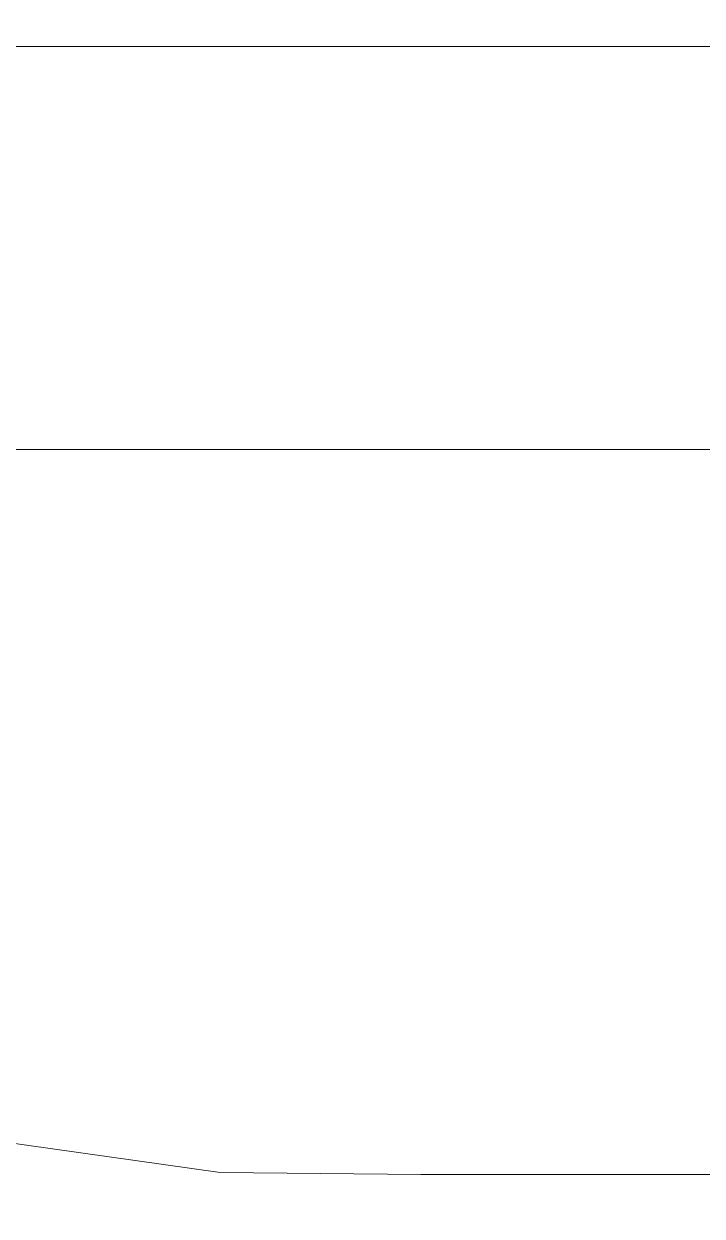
# Model space of a CAD drawing. Header units: millimetres. Extents: x 14397 to 67587, y -11631 to -8348.
# Drawn here: x 23156.2 to 23240.3, y -10592.6 to -10444.7 of the extents above; entities that cross this region are included whole.
import ezdxf

# ---------------------------------------------------------------- set-up
doc = ezdxf.new("R2010")
doc.units = ezdxf.units.MM
doc.header["$MEASUREMENT"] = 0
doc.linetypes.add('Wipeout_Contour', pattern=[1000, 0, -1000])
doc.layers.add('NewA-Ee_25_10-M_WallsInternal', color=7, linetype='Continuous')
doc.layers.add('NewA-Ee_40_20-M_GeneralFFAndEInternalSanitary', color=7, linetype='Continuous')

# ---------------------------------------------------------------- blocks, each defined once
blk = doc.blocks.new('Section Elem_19_3', base_point=(31956.61, -111297.47))
at = {"color": 254, "linetype": 'Wipeout_Contour', "lineweight": 0, "ltscale": 1569402.975841699}
blk.add_wipeout([(21364.06, -11297.47), (21434.86, -11297.47), (21434.86, -9112.47), (22444.86, -9112.47), (22444.86, -11297.47), (23464.74, -11297.47), (23464.74, -10587.47), (23205.43, -10587.47), (23180.54, -10587.22), (23138.57, -10581.31), (23098.62, -10570.11), (23080.27, -10562.04), (23073.81, -10559.3), (23060.14, -10550.84), (23048.66, -10540.76), (23039.73, -10529.37), (23033.63, -10517), (23030.53, -10504.05), (23030.53, -10497.47), (23016.99, -10497.47), (23016.99, -10497.37), (23016.96, -10494.5), (23018.41, -10488.26), (23021.31, -10482.29), (23025.56, -10476.79), (23031.05, -10471.92), (23037.6, -10467.82), (23041.31, -10466.22), (23043.3, -10465.37), (23046.81, -10463.17), (23049.75, -10460.56), (23051.66, -10458.02), (23056.91, -10450.13), (23057.53, -10447.57), (23057.66, -10447.47), (23382.42, -10447.47), (23384.67, -10402.47), (23313.42, -10402.47), (23313.42, -10412.47), (23295.42, -10412.47), (23295.42, -10402.47), (23293.42, -10402.47), (23293.42, -10387.47), (23385.42, -10387.47), (23386.62, -10363.51), (23346.43, -10355.85), (23347.18, -10351.92), (23431.7, -10368.02), (23430.95, -10371.95), (23428.62, -10371.51), (23429.42, -10387.47), (23431.42, -10387.47), (23431.42, -10402.47), (23430.17, -10402.47), (23432.42, -10447.47), (23464.74, -10447.47), (23464.74, -10282.47), (23424.74, -10282.47), (23424.74, -9282.47), (23464.74, -9282.47), (23464.74, -8857.47), (21364.06, -8857.47)], dxfattribs=at).dxf.layer = 'NewA-Ee_25_10-M_WallsInternal'
blk = doc.blocks.new('Section Elem_25_3', base_point=(31956.61, -111297.47))
at = {"color": 254, "linetype": 'Wipeout_Contour', "lineweight": 0, "ltscale": 101847.77384}
blk.add_wipeout([(23204, -10447.47), (23203.97, -10447.57), (23235.65, -10447.57), (23235.65, -10447.47)], dxfattribs=at).dxf.layer = 'NewA-Ee_40_20-M_GeneralFFAndEInternalSanitary'
at = {"color": 254, "linetype": 'Wipeout_Contour', "lineweight": 0, "ltscale": 101734.963152}
blk.add_wipeout([(23173.81, -10447.47), (23173.76, -10447.57), (23203.97, -10447.57), (23204, -10447.47)], dxfattribs=at).dxf.layer = 'NewA-Ee_40_20-M_GeneralFFAndEInternalSanitary'
at = {"color": 254, "linetype": 'Wipeout_Contour', "lineweight": 0, "ltscale": 101630.010795}
blk.add_wipeout([(23146.39, -10447.57), (23173.76, -10447.57), (23173.81, -10447.47), (23146.47, -10447.47)], dxfattribs=at).dxf.layer = 'NewA-Ee_40_20-M_GeneralFFAndEInternalSanitary'
at = {"color": 254, "linetype": 'Wipeout_Contour', "lineweight": 0, "ltscale": 101849.80206}
blk.add_wipeout([(23203.97, -10447.57), (23203.83, -10450.13), (23235.65, -10450.13), (23235.65, -10447.57)], dxfattribs=at).dxf.layer = 'NewA-Ee_40_20-M_GeneralFFAndEInternalSanitary'
at = {"color": 254, "linetype": 'Wipeout_Contour', "lineweight": 0, "ltscale": 101736.694072}
blk.add_wipeout([(23173.76, -10447.57), (23173.49, -10450.13), (23203.83, -10450.13), (23203.97, -10447.57)], dxfattribs=at).dxf.layer = 'NewA-Ee_40_20-M_GeneralFFAndEInternalSanitary'
at = {"color": 254, "linetype": 'Wipeout_Contour', "lineweight": 0, "ltscale": 101631.465198}
blk.add_wipeout([(23146.39, -10447.57), (23145.99, -10450.13), (23173.49, -10450.13), (23173.76, -10447.57)], dxfattribs=at).dxf.layer = 'NewA-Ee_40_20-M_GeneralFFAndEInternalSanitary'
at = {"color": 254, "linetype": 'Wipeout_Contour', "lineweight": 0, "ltscale": 101857.202014}
blk.add_wipeout([(23203.83, -10450.13), (23202.71, -10458.02), (23235.65, -10458.02), (23235.65, -10450.13)], dxfattribs=at).dxf.layer = 'NewA-Ee_40_20-M_GeneralFFAndEInternalSanitary'
at = {"layer": 'NewA-Ee_40_20-M_GeneralFFAndEInternalSanitary', "color": 1, "linetype": 'Continuous', "lineweight": 18}
for p, q in [((23173.81, -10447.47), (23146.47, -10447.47)), ((23204, -10447.47), (23173.81, -10447.47))]:
    blk.add_line(p, q, dxfattribs=at)
at = {"color": 254, "linetype": 'Wipeout_Contour', "lineweight": 0, "ltscale": 101741.855079}
blk.add_wipeout([(23173.49, -10450.13), (23171.29, -10458.02), (23202.71, -10458.02), (23203.83, -10450.13)], dxfattribs=at).dxf.layer = 'NewA-Ee_40_20-M_GeneralFFAndEInternalSanitary'
at = {"color": 254, "linetype": 'Wipeout_Contour', "lineweight": 0, "ltscale": 101634.543898}
blk.add_wipeout([(23142.83, -10458.02), (23171.29, -10458.02), (23173.49, -10450.13), (23145.99, -10450.13)], dxfattribs=at).dxf.layer = 'NewA-Ee_40_20-M_GeneralFFAndEInternalSanitary'
at = {"color": 254, "linetype": 'Wipeout_Contour', "lineweight": 0, "ltscale": 101864.388127}
blk.add_wipeout([(23202.71, -10458.02), (23202.3, -10460.56), (23235.65, -10460.56), (23235.65, -10458.02)], dxfattribs=at).dxf.layer = 'NewA-Ee_40_20-M_GeneralFFAndEInternalSanitary'
at = {"color": 254, "linetype": 'Wipeout_Contour', "lineweight": 0, "ltscale": 101746.321133}
blk.add_wipeout([(23171.29, -10458.02), (23170.49, -10460.56), (23202.3, -10460.56), (23202.71, -10458.02)], dxfattribs=at).dxf.layer = 'NewA-Ee_40_20-M_GeneralFFAndEInternalSanitary'
at = {"color": 254, "linetype": 'Wipeout_Contour', "lineweight": 0, "ltscale": 101636.479828}
blk.add_wipeout([(23142.83, -10458.02), (23141.68, -10460.56), (23170.49, -10460.56), (23171.29, -10458.02)], dxfattribs=at).dxf.layer = 'NewA-Ee_40_20-M_GeneralFFAndEInternalSanitary'
at = {"color": 254, "linetype": 'Wipeout_Contour', "lineweight": 0, "ltscale": 101867.669343}
blk.add_wipeout([(23202.3, -10460.56), (23201.67, -10463.17), (23235.65, -10463.17), (23235.65, -10460.56)], dxfattribs=at).dxf.layer = 'NewA-Ee_40_20-M_GeneralFFAndEInternalSanitary'
at = {"color": 254, "linetype": 'Wipeout_Contour', "lineweight": 0, "ltscale": 101747.758703}
blk.add_wipeout([(23170.49, -10460.56), (23169.26, -10463.17), (23201.67, -10463.17), (23202.3, -10460.56)], dxfattribs=at).dxf.layer = 'NewA-Ee_40_20-M_GeneralFFAndEInternalSanitary'
at = {"color": 254, "linetype": 'Wipeout_Contour', "lineweight": 0, "ltscale": 101636.202649}
blk.add_wipeout([(23141.68, -10460.56), (23139.9, -10463.17), (23169.26, -10463.17), (23170.49, -10460.56)], dxfattribs=at).dxf.layer = 'NewA-Ee_40_20-M_GeneralFFAndEInternalSanitary'
at = {"color": 254, "linetype": 'Wipeout_Contour', "lineweight": 0, "ltscale": 101870.35662}
blk.add_wipeout([(23201.67, -10463.17), (23200.92, -10465.37), (23235.65, -10465.37), (23235.65, -10463.17)], dxfattribs=at).dxf.layer = 'NewA-Ee_40_20-M_GeneralFFAndEInternalSanitary'
at = {"color": 254, "linetype": 'Wipeout_Contour', "lineweight": 0, "ltscale": 101747.989857}
blk.add_wipeout([(23169.26, -10463.17), (23167.79, -10465.37), (23200.92, -10465.37), (23201.67, -10463.17)], dxfattribs=at).dxf.layer = 'NewA-Ee_40_20-M_GeneralFFAndEInternalSanitary'
at = {"color": 254, "linetype": 'Wipeout_Contour', "lineweight": 0, "ltscale": 101634.149373}
blk.add_wipeout([(23139.9, -10463.17), (23137.78, -10465.37), (23167.79, -10465.37), (23169.26, -10463.17)], dxfattribs=at).dxf.layer = 'NewA-Ee_40_20-M_GeneralFFAndEInternalSanitary'
at = {"color": 254, "linetype": 'Wipeout_Contour', "lineweight": 0, "ltscale": 101871.79974}
blk.add_wipeout([(23200.92, -10465.37), (23200.5, -10466.22), (23235.65, -10466.22), (23235.65, -10465.37)], dxfattribs=at).dxf.layer = 'NewA-Ee_40_20-M_GeneralFFAndEInternalSanitary'
at = {"color": 254, "linetype": 'Wipeout_Contour', "lineweight": 0, "ltscale": 101747.338179}
blk.add_wipeout([(23167.79, -10465.37), (23166.96, -10466.22), (23200.5, -10466.22), (23200.92, -10465.37)], dxfattribs=at).dxf.layer = 'NewA-Ee_40_20-M_GeneralFFAndEInternalSanitary'
at = {"color": 254, "linetype": 'Wipeout_Contour', "lineweight": 0, "ltscale": 101631.549252}
blk.add_wipeout([(23137.78, -10465.37), (23136.58, -10466.22), (23166.96, -10466.22), (23167.79, -10465.37)], dxfattribs=at).dxf.layer = 'NewA-Ee_40_20-M_GeneralFFAndEInternalSanitary'
at = {"color": 254, "linetype": 'Wipeout_Contour', "lineweight": 0, "ltscale": 101872.696252}
blk.add_wipeout([(23199.7, -10467.82), (23235.65, -10467.82), (23235.65, -10466.22), (23200.5, -10466.22)], dxfattribs=at).dxf.layer = 'NewA-Ee_40_20-M_GeneralFFAndEInternalSanitary'
at = {"color": 254, "linetype": 'Wipeout_Contour', "lineweight": 0, "ltscale": 101746.064408}
blk.add_wipeout([(23165.41, -10467.82), (23199.7, -10467.82), (23200.5, -10466.22), (23166.96, -10466.22)], dxfattribs=at).dxf.layer = 'NewA-Ee_40_20-M_GeneralFFAndEInternalSanitary'
at = {"color": 254, "linetype": 'Wipeout_Contour', "lineweight": 0, "ltscale": 101628.257014}
blk.add_wipeout([(23136.58, -10466.22), (23134.34, -10467.82), (23165.41, -10467.82), (23166.96, -10466.22)], dxfattribs=at).dxf.layer = 'NewA-Ee_40_20-M_GeneralFFAndEInternalSanitary'
at = {"color": 254, "linetype": 'Wipeout_Contour', "lineweight": 0, "ltscale": 101875.360694}
blk.add_wipeout([(23198.3, -10471.92), (23235.65, -10471.92), (23235.65, -10467.82), (23199.7, -10467.82)], dxfattribs=at).dxf.layer = 'NewA-Ee_40_20-M_GeneralFFAndEInternalSanitary'
at = {"color": 254, "linetype": 'Wipeout_Contour', "lineweight": 0, "ltscale": 101744.821985}
blk.add_wipeout([(23162.67, -10471.92), (23198.3, -10471.92), (23199.7, -10467.82), (23165.41, -10467.82)], dxfattribs=at).dxf.layer = 'NewA-Ee_40_20-M_GeneralFFAndEInternalSanitary'
at = {"color": 254, "linetype": 'Wipeout_Contour', "lineweight": 0, "ltscale": 101623.380984}
blk.add_wipeout([(23134.34, -10467.82), (23130.39, -10471.92), (23162.67, -10471.92), (23165.41, -10467.82)], dxfattribs=at).dxf.layer = 'NewA-Ee_40_20-M_GeneralFFAndEInternalSanitary'
at = {"color": 254, "linetype": 'Wipeout_Contour', "lineweight": 0, "ltscale": 101880.393889}
blk.add_wipeout([(23197.12, -10476.79), (23235.65, -10476.79), (23235.65, -10471.92), (23198.3, -10471.92)], dxfattribs=at).dxf.layer = 'NewA-Ee_40_20-M_GeneralFFAndEInternalSanitary'
at = {"color": 254, "linetype": 'Wipeout_Contour', "lineweight": 0, "ltscale": 101745.272494}
blk.add_wipeout([(23160.37, -10476.79), (23197.12, -10476.79), (23198.3, -10471.92), (23162.67, -10471.92)], dxfattribs=at).dxf.layer = 'NewA-Ee_40_20-M_GeneralFFAndEInternalSanitary'
at = {"color": 254, "linetype": 'Wipeout_Contour', "lineweight": 0, "ltscale": 101619.569295}
blk.add_wipeout([(23130.39, -10471.92), (23127.07, -10476.79), (23160.37, -10476.79), (23162.67, -10471.92)], dxfattribs=at).dxf.layer = 'NewA-Ee_40_20-M_GeneralFFAndEInternalSanitary'
at = {"color": 254, "linetype": 'Wipeout_Contour', "lineweight": 0, "ltscale": 101887.034728}
blk.add_wipeout([(23197.12, -10476.79), (23196.21, -10482.29), (23235.65, -10482.29), (23235.65, -10476.79)], dxfattribs=at).dxf.layer = 'NewA-Ee_40_20-M_GeneralFFAndEInternalSanitary'
at = {"color": 254, "linetype": 'Wipeout_Contour', "lineweight": 0, "ltscale": 101748.209047}
blk.add_wipeout([(23160.37, -10476.79), (23158.59, -10482.29), (23196.21, -10482.29), (23197.12, -10476.79)], dxfattribs=at).dxf.layer = 'NewA-Ee_40_20-M_GeneralFFAndEInternalSanitary'
at = {"color": 254, "linetype": 'Wipeout_Contour', "lineweight": 0, "ltscale": 101619.060608}
blk.add_wipeout([(23124.5, -10482.29), (23158.59, -10482.29), (23160.37, -10476.79), (23127.07, -10476.79)], dxfattribs=at).dxf.layer = 'NewA-Ee_40_20-M_GeneralFFAndEInternalSanitary'
at = {"color": 254, "linetype": 'Wipeout_Contour', "lineweight": 0, "ltscale": 101895.082113}
blk.add_wipeout([(23196.21, -10482.29), (23195.59, -10488.26), (23235.65, -10488.26), (23235.65, -10482.29)], dxfattribs=at).dxf.layer = 'NewA-Ee_40_20-M_GeneralFFAndEInternalSanitary'
at = {"color": 254, "linetype": 'Wipeout_Contour', "lineweight": 0, "ltscale": 101753.542759}
blk.add_wipeout([(23158.59, -10482.29), (23157.38, -10488.26), (23195.59, -10488.26), (23196.21, -10482.29)], dxfattribs=at).dxf.layer = 'NewA-Ee_40_20-M_GeneralFFAndEInternalSanitary'
at = {"color": 254, "linetype": 'Wipeout_Contour', "lineweight": 0, "ltscale": 101621.870454}
blk.add_wipeout([(23124.5, -10482.29), (23122.76, -10488.26), (23157.38, -10488.26), (23158.59, -10482.29)], dxfattribs=at).dxf.layer = 'NewA-Ee_40_20-M_GeneralFFAndEInternalSanitary'
at = {"color": 254, "linetype": 'Wipeout_Contour', "lineweight": 0, "ltscale": 101904.292722}
blk.add_wipeout([(23195.28, -10494.5), (23235.65, -10494.5), (23235.65, -10488.26), (23195.59, -10488.26)], dxfattribs=at).dxf.layer = 'NewA-Ee_40_20-M_GeneralFFAndEInternalSanitary'
at = {"color": 254, "linetype": 'Wipeout_Contour', "lineweight": 0, "ltscale": 101761.111795}
blk.add_wipeout([(23157.38, -10488.26), (23156.77, -10494.5), (23195.28, -10494.5), (23195.59, -10488.26)], dxfattribs=at).dxf.layer = 'NewA-Ee_40_20-M_GeneralFFAndEInternalSanitary'
at = {"color": 254, "linetype": 'Wipeout_Contour', "lineweight": 0, "ltscale": 101627.912883}
blk.add_wipeout([(23122.76, -10488.26), (23121.88, -10494.5), (23156.77, -10494.5), (23157.38, -10488.26)], dxfattribs=at).dxf.layer = 'NewA-Ee_40_20-M_GeneralFFAndEInternalSanitary'
at = {"color": 254, "linetype": 'Wipeout_Contour', "lineweight": 0, "ltscale": 101911.527546}
blk.add_wipeout([(23235.65, -10494.5), (23195.28, -10494.5), (23195.29, -10497.37), (23235.65, -10497.37)], dxfattribs=at).dxf.layer = 'NewA-Ee_40_20-M_GeneralFFAndEInternalSanitary'
at = {"color": 254, "linetype": 'Wipeout_Contour', "lineweight": 0, "ltscale": 101767.814489}
blk.add_wipeout([(23195.28, -10494.5), (23156.77, -10494.5), (23156.78, -10497.37), (23195.29, -10497.37)], dxfattribs=at).dxf.layer = 'NewA-Ee_40_20-M_GeneralFFAndEInternalSanitary'
at = {"color": 254, "linetype": 'Wipeout_Contour', "lineweight": 0, "ltscale": 101634.120754}
blk.add_wipeout([(23156.77, -10494.5), (23121.88, -10494.5), (23121.9, -10497.37), (23156.78, -10497.37)], dxfattribs=at).dxf.layer = 'NewA-Ee_40_20-M_GeneralFFAndEInternalSanitary'
at = {"color": 254, "linetype": 'Wipeout_Contour', "lineweight": 0, "ltscale": 101913.97821}
blk.add_wipeout([(23235.65, -10497.37), (23195.29, -10497.37), (23195.29, -10497.47), (23235.65, -10497.47)], dxfattribs=at).dxf.layer = 'NewA-Ee_40_20-M_GeneralFFAndEInternalSanitary'
at = {"color": 254, "linetype": 'Wipeout_Contour', "lineweight": 0, "ltscale": 101770.277582}
blk.add_wipeout([(23156.78, -10497.37), (23156.78, -10497.47), (23195.29, -10497.47), (23195.29, -10497.37)], dxfattribs=at).dxf.layer = 'NewA-Ee_40_20-M_GeneralFFAndEInternalSanitary'
at = {"color": 254, "linetype": 'Wipeout_Contour', "lineweight": 0, "ltscale": 101924.766853}
blk.add_wipeout([(23235.65, -10497.47), (23198.18, -10497.47), (23198.18, -10504.05), (23235.65, -10504.05)], dxfattribs=at).dxf.layer = 'NewA-Ee_40_20-M_GeneralFFAndEInternalSanitary'
at = {"color": 254, "linetype": 'Wipeout_Contour', "lineweight": 0, "ltscale": 101636.595217}
blk.add_wipeout([(23121.9, -10497.47), (23156.78, -10497.47), (23156.78, -10497.37), (23121.9, -10497.37)], dxfattribs=at).dxf.layer = 'NewA-Ee_40_20-M_GeneralFFAndEInternalSanitary'
at = {"color": 254, "linetype": 'Wipeout_Contour', "lineweight": 0, "ltscale": 101791.395012}
blk.add_wipeout([(23162.45, -10497.47), (23162.45, -10504.05), (23198.18, -10504.05), (23198.18, -10497.47)], dxfattribs=at).dxf.layer = 'NewA-Ee_40_20-M_GeneralFFAndEInternalSanitary'
at = {"color": 254, "linetype": 'Wipeout_Contour', "lineweight": 0, "ltscale": 101667.319032}
blk.add_wipeout([(23162.45, -10497.47), (23130.07, -10497.47), (23130.07, -10504.05), (23162.45, -10504.05)], dxfattribs=at).dxf.layer = 'NewA-Ee_40_20-M_GeneralFFAndEInternalSanitary'
at = {"color": 254, "linetype": 'Wipeout_Contour', "lineweight": 0, "ltscale": 101941.465324}
blk.add_wipeout([(23235.65, -10504.05), (23198.18, -10504.05), (23198.85, -10517), (23235.65, -10517)], dxfattribs=at).dxf.layer = 'NewA-Ee_40_20-M_GeneralFFAndEInternalSanitary'
at = {"layer": 'NewA-Ee_40_20-M_GeneralFFAndEInternalSanitary', "color": 1, "linetype": 'Continuous', "lineweight": 18}
for p, q in [((23156.78, -10497.47), (23121.9, -10497.47)), ((23195.29, -10497.47), (23156.78, -10497.47))]:
    blk.add_line(p, q, dxfattribs=at)
at = {"color": 254, "linetype": 'Wipeout_Contour', "lineweight": 0, "ltscale": 101809.296425}
blk.add_wipeout([(23162.45, -10504.05), (23163.74, -10517), (23198.85, -10517), (23198.18, -10504.05)], dxfattribs=at).dxf.layer = 'NewA-Ee_40_20-M_GeneralFFAndEInternalSanitary'
at = {"color": 254, "linetype": 'Wipeout_Contour', "lineweight": 0, "ltscale": 101686.339336}
blk.add_wipeout([(23162.45, -10504.05), (23130.07, -10504.05), (23131.94, -10517), (23163.74, -10517)], dxfattribs=at).dxf.layer = 'NewA-Ee_40_20-M_GeneralFFAndEInternalSanitary'
at = {"color": 254, "linetype": 'Wipeout_Contour', "lineweight": 0, "ltscale": 101964.140382}
blk.add_wipeout([(23235.65, -10517), (23198.85, -10517), (23200.16, -10529.37), (23235.65, -10529.37)], dxfattribs=at).dxf.layer = 'NewA-Ee_40_20-M_GeneralFFAndEInternalSanitary'
at = {"color": 254, "linetype": 'Wipeout_Contour', "lineweight": 0, "ltscale": 101835.507412}
blk.add_wipeout([(23198.85, -10517), (23163.74, -10517), (23166.3, -10529.37), (23200.16, -10529.37)], dxfattribs=at).dxf.layer = 'NewA-Ee_40_20-M_GeneralFFAndEInternalSanitary'
at = {"color": 254, "linetype": 'Wipeout_Contour', "lineweight": 0, "ltscale": 101715.839157}
blk.add_wipeout([(23163.74, -10517), (23131.94, -10517), (23135.63, -10529.37), (23166.3, -10529.37)], dxfattribs=at).dxf.layer = 'NewA-Ee_40_20-M_GeneralFFAndEInternalSanitary'
at = {"color": 254, "linetype": 'Wipeout_Contour', "lineweight": 0, "ltscale": 101986.679297}
blk.add_wipeout([(23200.16, -10529.37), (23202.07, -10540.76), (23235.65, -10540.76), (23235.65, -10529.37)], dxfattribs=at).dxf.layer = 'NewA-Ee_40_20-M_GeneralFFAndEInternalSanitary'
at = {"color": 254, "linetype": 'Wipeout_Contour', "lineweight": 0, "ltscale": 101863.799104}
blk.add_wipeout([(23166.3, -10529.37), (23170.03, -10540.76), (23202.07, -10540.76), (23200.16, -10529.37)], dxfattribs=at).dxf.layer = 'NewA-Ee_40_20-M_GeneralFFAndEInternalSanitary'
at = {"color": 254, "linetype": 'Wipeout_Contour', "lineweight": 0, "ltscale": 101749.481585}
blk.add_wipeout([(23166.3, -10529.37), (23135.63, -10529.37), (23141.02, -10540.76), (23170.03, -10540.76)], dxfattribs=at).dxf.layer = 'NewA-Ee_40_20-M_GeneralFFAndEInternalSanitary'
at = {"color": 254, "linetype": 'Wipeout_Contour', "lineweight": 0, "ltscale": 102008.391748}
blk.add_wipeout([(23202.07, -10540.76), (23204.53, -10550.84), (23235.65, -10550.84), (23235.65, -10540.76)], dxfattribs=at).dxf.layer = 'NewA-Ee_40_20-M_GeneralFFAndEInternalSanitary'
at = {"color": 254, "linetype": 'Wipeout_Contour', "lineweight": 0, "ltscale": 101893.306542}
blk.add_wipeout([(23202.07, -10540.76), (23170.03, -10540.76), (23174.84, -10550.84), (23204.53, -10550.84)], dxfattribs=at).dxf.layer = 'NewA-Ee_40_20-M_GeneralFFAndEInternalSanitary'
at = {"color": 254, "linetype": 'Wipeout_Contour', "lineweight": 0, "ltscale": 101786.239307}
blk.add_wipeout([(23141.02, -10540.76), (23147.94, -10550.84), (23174.84, -10550.84), (23170.03, -10540.76)], dxfattribs=at).dxf.layer = 'NewA-Ee_40_20-M_GeneralFFAndEInternalSanitary'
at = {"color": 254, "linetype": 'Wipeout_Contour', "lineweight": 0, "ltscale": 102028.611659}
blk.add_wipeout([(23204.53, -10550.84), (23207.46, -10559.3), (23235.65, -10559.3), (23235.65, -10550.84)], dxfattribs=at).dxf.layer = 'NewA-Ee_40_20-M_GeneralFFAndEInternalSanitary'
at = {"color": 254, "linetype": 'Wipeout_Contour', "lineweight": 0, "ltscale": 101923.126636}
blk.add_wipeout([(23204.53, -10550.84), (23174.84, -10550.84), (23180.56, -10559.3), (23207.46, -10559.3)], dxfattribs=at).dxf.layer = 'NewA-Ee_40_20-M_GeneralFFAndEInternalSanitary'
at = {"color": 254, "linetype": 'Wipeout_Contour', "lineweight": 0, "ltscale": 101824.988855}
blk.add_wipeout([(23147.94, -10550.84), (23156.2, -10559.3), (23180.56, -10559.3), (23174.84, -10550.84)], dxfattribs=at).dxf.layer = 'NewA-Ee_40_20-M_GeneralFFAndEInternalSanitary'
at = {"color": 254, "linetype": 'Wipeout_Contour', "lineweight": 0, "ltscale": 102041.846982}
blk.add_wipeout([(23235.65, -10559.3), (23207.46, -10559.3), (23208.84, -10562.04), (23235.65, -10562.04)], dxfattribs=at).dxf.layer = 'NewA-Ee_40_20-M_GeneralFFAndEInternalSanitary'
at = {"color": 254, "linetype": 'Wipeout_Contour', "lineweight": 0, "ltscale": 101944.035663}
blk.add_wipeout([(23180.56, -10559.3), (23183.27, -10562.04), (23208.84, -10562.04), (23207.46, -10559.3)], dxfattribs=at).dxf.layer = 'NewA-Ee_40_20-M_GeneralFFAndEInternalSanitary'
at = {"color": 254, "linetype": 'Wipeout_Contour', "lineweight": 0, "ltscale": 101853.035867}
blk.add_wipeout([(23180.56, -10559.3), (23156.2, -10559.3), (23160.1, -10562.04), (23183.27, -10562.04)], dxfattribs=at).dxf.layer = 'NewA-Ee_40_20-M_GeneralFFAndEInternalSanitary'
at = {"color": 254, "linetype": 'Wipeout_Contour', "lineweight": 0, "ltscale": 102055.548147}
blk.add_wipeout([(23208.84, -10562.04), (23212.77, -10570.11), (23235.65, -10570.11), (23235.65, -10562.04)], dxfattribs=at).dxf.layer = 'NewA-Ee_40_20-M_GeneralFFAndEInternalSanitary'
at = {"color": 254, "linetype": 'Wipeout_Contour', "lineweight": 0, "ltscale": 101773.024237}
blk.add_wipeout([(23156.2, -10559.3), (23135.48, -10559.3), (23140.4, -10562.04), (23160.1, -10562.04)], dxfattribs=at).dxf.layer = 'NewA-Ee_40_20-M_GeneralFFAndEInternalSanitary'
at = {"color": 254, "linetype": 'Wipeout_Contour', "lineweight": 0, "ltscale": 101967.209331}
blk.add_wipeout([(23208.84, -10562.04), (23183.27, -10562.04), (23190.94, -10570.11), (23212.77, -10570.11)], dxfattribs=at).dxf.layer = 'NewA-Ee_40_20-M_GeneralFFAndEInternalSanitary'
at = {"color": 254, "linetype": 'Wipeout_Contour', "lineweight": 0, "ltscale": 101885.019603}
blk.add_wipeout([(23183.27, -10562.04), (23160.1, -10562.04), (23171.17, -10570.11), (23190.94, -10570.11)], dxfattribs=at).dxf.layer = 'NewA-Ee_40_20-M_GeneralFFAndEInternalSanitary'
at = {"color": 254, "linetype": 'Wipeout_Contour', "lineweight": 0, "ltscale": 102082.667455}
blk.add_wipeout([(23212.77, -10570.11), (23221.32, -10581.31), (23235.65, -10581.31), (23235.65, -10570.11)], dxfattribs=at).dxf.layer = 'NewA-Ee_40_20-M_GeneralFFAndEInternalSanitary'
at = {"color": 254, "linetype": 'Wipeout_Contour', "lineweight": 0, "ltscale": 101812.753785}
blk.add_wipeout([(23140.4, -10562.04), (23154.37, -10570.11), (23171.17, -10570.11), (23160.1, -10562.04)], dxfattribs=at).dxf.layer = 'NewA-Ee_40_20-M_GeneralFFAndEInternalSanitary'
at = {"color": 254, "linetype": 'Wipeout_Contour', "lineweight": 0, "ltscale": 102016.617702}
blk.add_wipeout([(23190.94, -10570.11), (23207.66, -10581.31), (23221.32, -10581.31), (23212.77, -10570.11)], dxfattribs=at).dxf.layer = 'NewA-Ee_40_20-M_GeneralFFAndEInternalSanitary'
at = {"color": 254, "linetype": 'Wipeout_Contour', "lineweight": 0, "ltscale": 101955.134958}
blk.add_wipeout([(23190.94, -10570.11), (23171.17, -10570.11), (23195.29, -10581.31), (23207.66, -10581.31)], dxfattribs=at).dxf.layer = 'NewA-Ee_40_20-M_GeneralFFAndEInternalSanitary'
at = {"color": 254, "linetype": 'Wipeout_Contour', "lineweight": 0, "ltscale": 102112.588152}
blk.add_wipeout([(23221.32, -10581.31), (23230.31, -10587.22), (23235.65, -10587.22), (23235.65, -10581.31)], dxfattribs=at).dxf.layer = 'NewA-Ee_40_20-M_GeneralFFAndEInternalSanitary'
at = {"color": 254, "linetype": 'Wipeout_Contour', "lineweight": 0, "ltscale": 101901.064929}
blk.add_wipeout([(23154.37, -10570.11), (23184.76, -10581.31), (23195.29, -10581.31), (23171.17, -10570.11)], dxfattribs=at).dxf.layer = 'NewA-Ee_40_20-M_GeneralFFAndEInternalSanitary'
at = {"color": 254, "linetype": 'Wipeout_Contour', "lineweight": 0, "ltscale": 102077.872602}
blk.add_wipeout([(23221.32, -10581.31), (23207.66, -10581.31), (23225.23, -10587.22), (23230.31, -10587.22)], dxfattribs=at).dxf.layer = 'NewA-Ee_40_20-M_GeneralFFAndEInternalSanitary'
at = {"color": 254, "linetype": 'Wipeout_Contour', "lineweight": 0, "ltscale": 101856.899372}
blk.add_wipeout([(23141.29, -10570.11), (23176.58, -10581.31), (23184.76, -10581.31), (23154.37, -10570.11)], dxfattribs=at).dxf.layer = 'NewA-Ee_40_20-M_GeneralFFAndEInternalSanitary'
at = {"color": 254, "linetype": 'Wipeout_Contour', "lineweight": 0, "ltscale": 102045.468519}
blk.add_wipeout([(23195.29, -10581.31), (23220.62, -10587.22), (23225.23, -10587.22), (23207.66, -10581.31)], dxfattribs=at).dxf.layer = 'NewA-Ee_40_20-M_GeneralFFAndEInternalSanitary'
at = {"color": 254, "linetype": 'Wipeout_Contour', "lineweight": 0, "ltscale": 76596.549223}
blk.add_wipeout([(23230.31, -10587.22), (23235.65, -10587.47), (23235.65, -10587.22)], dxfattribs=at).dxf.layer = 'NewA-Ee_40_20-M_GeneralFFAndEInternalSanitary'
at = {"color": 254, "linetype": 'Wipeout_Contour', "lineweight": 0, "ltscale": 102016.947341}
blk.add_wipeout([(23184.76, -10581.31), (23216.71, -10587.22), (23220.62, -10587.22), (23195.29, -10581.31)], dxfattribs=at).dxf.layer = 'NewA-Ee_40_20-M_GeneralFFAndEInternalSanitary'
at = {"color": 254, "linetype": 'Wipeout_Contour', "lineweight": 0, "ltscale": 76587.536861}
blk.add_wipeout([(23225.23, -10587.22), (23235.65, -10587.47), (23230.31, -10587.22)], dxfattribs=at).dxf.layer = 'NewA-Ee_40_20-M_GeneralFFAndEInternalSanitary'
at = {"color": 254, "linetype": 'Wipeout_Contour', "lineweight": 0, "ltscale": 101993.644298}
blk.add_wipeout([(23176.58, -10581.31), (23213.66, -10587.22), (23216.71, -10587.22), (23184.76, -10581.31)], dxfattribs=at).dxf.layer = 'NewA-Ee_40_20-M_GeneralFFAndEInternalSanitary'
at = {"color": 254, "linetype": 'Wipeout_Contour', "lineweight": 0, "ltscale": 76578.882712}
blk.add_wipeout([(23220.62, -10587.22), (23235.65, -10587.47), (23225.23, -10587.22)], dxfattribs=at).dxf.layer = 'NewA-Ee_40_20-M_GeneralFFAndEInternalSanitary'
at = {"color": 254, "linetype": 'Wipeout_Contour', "lineweight": 0, "ltscale": 101789.038245}
blk.add_wipeout([(23141.29, -10570.11), (23113.04, -10570.11), (23151.41, -10581.31), (23176.58, -10581.31)], dxfattribs=at).dxf.layer = 'NewA-Ee_40_20-M_GeneralFFAndEInternalSanitary'
at = {"color": 254, "linetype": 'Wipeout_Contour', "lineweight": 0, "ltscale": 76571.217998}
blk.add_wipeout([(23216.71, -10587.22), (23235.65, -10587.47), (23220.62, -10587.22)], dxfattribs=at).dxf.layer = 'NewA-Ee_40_20-M_GeneralFFAndEInternalSanitary'
at = {"color": 254, "linetype": 'Wipeout_Contour', "lineweight": 0, "ltscale": 76564.944533}
blk.add_wipeout([(23213.66, -10587.22), (23235.65, -10587.47), (23216.71, -10587.22)], dxfattribs=at).dxf.layer = 'NewA-Ee_40_20-M_GeneralFFAndEInternalSanitary'
at = {"color": 254, "linetype": 'Wipeout_Contour', "lineweight": 0, "ltscale": 101940.663159}
blk.add_wipeout([(23176.58, -10581.31), (23151.41, -10581.31), (23191.74, -10587.22), (23213.66, -10587.22)], dxfattribs=at).dxf.layer = 'NewA-Ee_40_20-M_GeneralFFAndEInternalSanitary'
at = {"color": 254, "linetype": 'Wipeout_Contour', "lineweight": 0, "ltscale": 101875.982613}
blk.add_wipeout([(23138.57, -10581.31), (23180.54, -10587.22), (23191.74, -10587.22), (23151.41, -10581.31)], dxfattribs=at).dxf.layer = 'NewA-Ee_40_20-M_GeneralFFAndEInternalSanitary'
at = {"color": 254, "linetype": 'Wipeout_Contour', "lineweight": 0, "ltscale": 102057.978173}
blk.add_wipeout([(23213.68, -10587.22), (23191.74, -10587.22), (23215.64, -10587.47), (23235.65, -10587.47)], dxfattribs=at).dxf.layer = 'NewA-Ee_40_20-M_GeneralFFAndEInternalSanitary'
at = {"color": 254, "linetype": 'Wipeout_Contour', "lineweight": 0, "ltscale": 102000.353853}
blk.add_wipeout([(23180.54, -10587.22), (23205.43, -10587.47), (23215.64, -10587.47), (23191.74, -10587.22)], dxfattribs=at).dxf.layer = 'NewA-Ee_40_20-M_GeneralFFAndEInternalSanitary'
at = {"color": 254, "linetype": 'Wipeout_Contour', "lineweight": 0, "ltscale": 102219.553401}
blk.add_wipeout([(23235.65, -10587.22), (23235.65, -10587.47), (23281.46, -10587.47), (23281.46, -10587.22)], dxfattribs=at).dxf.layer = 'NewA-Ee_40_20-M_GeneralFFAndEInternalSanitary'
at = {"layer": 'NewA-Ee_40_20-M_GeneralFFAndEInternalSanitary', "color": 1, "linetype": 'Continuous', "lineweight": 18}
for p, q in [((23138.57, -10581.31), (23180.54, -10587.22)), ((23180.54, -10587.22), (23205.43, -10587.47)), ((23215.63, -10587.47), (23205.42, -10587.47)), ((23215.64, -10587.47), (23205.43, -10587.47))]:
    blk.add_line(p, q, dxfattribs=at)
at = {"color": 254, "linetype": 'Wipeout_Contour', "lineweight": 0, "ltscale": 102214.448851}
blk.add_wipeout([(23235.65, -10587.22), (23281.46, -10587.22), (23281.46, -10581.31), (23235.65, -10581.31)], dxfattribs=at).dxf.layer = 'NewA-Ee_40_20-M_GeneralFFAndEInternalSanitary'
at = {"layer": 'NewA-Ee_40_20-M_GeneralFFAndEInternalSanitary', "color": 1, "linetype": 'Continuous', "lineweight": 18}
for p, q in [((23235.65, -10587.47), (23215.63, -10587.47)), ((23235.65, -10587.47), (23215.64, -10587.47)), ((23281.46, -10587.47), (23235.65, -10587.47))]:
    blk.add_line(p, q, dxfattribs=at)
at = {"color": 254, "linetype": 'Wipeout_Contour', "lineweight": 0, "ltscale": 102200.27878}
blk.add_wipeout([(23281.46, -10570.11), (23235.65, -10570.11), (23235.65, -10581.31), (23281.46, -10581.31)], dxfattribs=at).dxf.layer = 'NewA-Ee_40_20-M_GeneralFFAndEInternalSanitary'
at = {"color": 254, "linetype": 'Wipeout_Contour', "lineweight": 0, "ltscale": 102184.333739}
blk.add_wipeout([(23281.46, -10570.11), (23281.46, -10562.04), (23235.65, -10562.04), (23235.65, -10570.11)], dxfattribs=at).dxf.layer = 'NewA-Ee_40_20-M_GeneralFFAndEInternalSanitary'
at = {"color": 254, "linetype": 'Wipeout_Contour', "lineweight": 0, "ltscale": 102175.391575}
blk.add_wipeout([(23281.46, -10562.04), (23281.46, -10559.3), (23235.65, -10559.3), (23235.65, -10562.04)], dxfattribs=at).dxf.layer = 'NewA-Ee_40_20-M_GeneralFFAndEInternalSanitary'
at = {"color": 254, "linetype": 'Wipeout_Contour', "lineweight": 0, "ltscale": 102166.135483}
blk.add_wipeout([(23281.46, -10559.3), (23281.46, -10550.84), (23235.65, -10550.84), (23235.65, -10559.3)], dxfattribs=at).dxf.layer = 'NewA-Ee_40_20-M_GeneralFFAndEInternalSanitary'
at = {"color": 254, "linetype": 'Wipeout_Contour', "lineweight": 0, "ltscale": 102150.821514}
blk.add_wipeout([(23281.46, -10550.84), (23281.46, -10540.76), (23235.65, -10540.76), (23235.65, -10550.84)], dxfattribs=at).dxf.layer = 'NewA-Ee_40_20-M_GeneralFFAndEInternalSanitary'
at = {"color": 254, "linetype": 'Wipeout_Contour', "lineweight": 0, "ltscale": 102133.094909}
blk.add_wipeout([(23281.46, -10529.37), (23235.65, -10529.37), (23235.65, -10540.76), (23281.46, -10540.76)], dxfattribs=at).dxf.layer = 'NewA-Ee_40_20-M_GeneralFFAndEInternalSanitary'
at = {"color": 254, "linetype": 'Wipeout_Contour', "lineweight": 0, "ltscale": 102113.499289}
blk.add_wipeout([(23281.46, -10529.37), (23281.46, -10517), (23235.65, -10517), (23235.65, -10529.37)], dxfattribs=at).dxf.layer = 'NewA-Ee_40_20-M_GeneralFFAndEInternalSanitary'
at = {"color": 254, "linetype": 'Wipeout_Contour', "lineweight": 0, "ltscale": 102092.634548}
blk.add_wipeout([(23281.46, -10517), (23281.46, -10504.05), (23235.65, -10504.05), (23235.65, -10517)], dxfattribs=at).dxf.layer = 'NewA-Ee_40_20-M_GeneralFFAndEInternalSanitary'
at = {"color": 254, "linetype": 'Wipeout_Contour', "lineweight": 0, "ltscale": 102076.54864}
blk.add_wipeout([(23281.46, -10504.05), (23281.46, -10497.47), (23235.65, -10497.47), (23235.65, -10504.05)], dxfattribs=at).dxf.layer = 'NewA-Ee_40_20-M_GeneralFFAndEInternalSanitary'
at = {"color": 254, "linetype": 'Wipeout_Contour', "lineweight": 0, "ltscale": 102068.691776}
blk.add_wipeout([(23281.46, -10497.47), (23281.46, -10494.5), (23235.65, -10494.5), (23235.65, -10497.47)], dxfattribs=at).dxf.layer = 'NewA-Ee_40_20-M_GeneralFFAndEInternalSanitary'
at = {"layer": 'NewA-Ee_40_20-M_GeneralFFAndEInternalSanitary', "color": 1, "linetype": 'Continuous', "lineweight": 18}
for p, q in [((23235.65, -10497.47), (23195.29, -10497.47)), ((23281.46, -10497.47), (23235.65, -10497.47))]:
    blk.add_line(p, q, dxfattribs=at)
at = {"color": 254, "linetype": 'Wipeout_Contour', "lineweight": 0, "ltscale": 102061.115344}
blk.add_wipeout([(23281.46, -10494.5), (23281.46, -10488.26), (23235.65, -10488.26), (23235.65, -10494.5)], dxfattribs=at).dxf.layer = 'NewA-Ee_40_20-M_GeneralFFAndEInternalSanitary'
at = {"color": 254, "linetype": 'Wipeout_Contour', "lineweight": 0, "ltscale": 102051.079972}
blk.add_wipeout([(23281.46, -10488.26), (23281.46, -10482.29), (23235.65, -10482.29), (23235.65, -10488.26)], dxfattribs=at).dxf.layer = 'NewA-Ee_40_20-M_GeneralFFAndEInternalSanitary'
at = {"color": 254, "linetype": 'Wipeout_Contour', "lineweight": 0, "ltscale": 102041.65821}
blk.add_wipeout([(23281.46, -10482.29), (23281.46, -10476.79), (23235.65, -10476.79), (23235.65, -10482.29)], dxfattribs=at).dxf.layer = 'NewA-Ee_40_20-M_GeneralFFAndEInternalSanitary'
at = {"color": 254, "linetype": 'Wipeout_Contour', "lineweight": 0, "ltscale": 102033.135032}
blk.add_wipeout([(23281.46, -10476.79), (23281.46, -10471.92), (23235.65, -10471.92), (23235.65, -10476.79)], dxfattribs=at).dxf.layer = 'NewA-Ee_40_20-M_GeneralFFAndEInternalSanitary'
at = {"color": 254, "linetype": 'Wipeout_Contour', "lineweight": 0, "ltscale": 102025.768769}
blk.add_wipeout([(23281.46, -10471.92), (23281.46, -10467.82), (23235.65, -10467.82), (23235.65, -10471.92)], dxfattribs=at).dxf.layer = 'NewA-Ee_40_20-M_GeneralFFAndEInternalSanitary'
at = {"color": 254, "linetype": 'Wipeout_Contour', "lineweight": 0, "ltscale": 102021.093666}
blk.add_wipeout([(23281.46, -10467.82), (23281.46, -10466.22), (23235.65, -10466.22), (23235.65, -10467.82)], dxfattribs=at).dxf.layer = 'NewA-Ee_40_20-M_GeneralFFAndEInternalSanitary'
at = {"color": 254, "linetype": 'Wipeout_Contour', "lineweight": 0, "ltscale": 102019.078724}
blk.add_wipeout([(23281.46, -10466.22), (23281.46, -10465.37), (23235.65, -10465.37), (23235.65, -10466.22)], dxfattribs=at).dxf.layer = 'NewA-Ee_40_20-M_GeneralFFAndEInternalSanitary'
at = {"color": 254, "linetype": 'Wipeout_Contour', "lineweight": 0, "ltscale": 102016.574205}
blk.add_wipeout([(23281.46, -10465.37), (23281.46, -10463.17), (23235.65, -10463.17), (23235.65, -10465.37)], dxfattribs=at).dxf.layer = 'NewA-Ee_40_20-M_GeneralFFAndEInternalSanitary'
at = {"color": 254, "linetype": 'Wipeout_Contour', "lineweight": 0, "ltscale": 102012.630025}
blk.add_wipeout([(23281.46, -10460.56), (23235.65, -10460.56), (23235.65, -10463.17), (23281.46, -10463.17)], dxfattribs=at).dxf.layer = 'NewA-Ee_40_20-M_GeneralFFAndEInternalSanitary'
at = {"color": 254, "linetype": 'Wipeout_Contour', "lineweight": 0, "ltscale": 102008.402737}
blk.add_wipeout([(23281.46, -10460.56), (23281.46, -10458.02), (23235.65, -10458.02), (23235.65, -10460.56)], dxfattribs=at).dxf.layer = 'NewA-Ee_40_20-M_GeneralFFAndEInternalSanitary'
at = {"color": 254, "linetype": 'Wipeout_Contour', "lineweight": 0, "ltscale": 101999.851731}
blk.add_wipeout([(23281.46, -10458.02), (23281.46, -10450.13), (23235.65, -10450.13), (23235.65, -10458.02)], dxfattribs=at).dxf.layer = 'NewA-Ee_40_20-M_GeneralFFAndEInternalSanitary'
at = {"color": 254, "linetype": 'Wipeout_Contour', "lineweight": 0, "ltscale": 101991.203138}
blk.add_wipeout([(23281.46, -10450.13), (23281.46, -10447.47), (23235.65, -10447.47), (23235.65, -10450.13)], dxfattribs=at).dxf.layer = 'NewA-Ee_40_20-M_GeneralFFAndEInternalSanitary'
at = {"layer": 'NewA-Ee_40_20-M_GeneralFFAndEInternalSanitary', "color": 1, "linetype": 'Continuous', "lineweight": 18}
for p, q in [((23235.65, -10447.47), (23204, -10447.47)), ((23281.46, -10447.47), (23235.65, -10447.47))]:
    blk.add_line(p, q, dxfattribs=at)

msp = doc.modelspace()

# ---------------------------------------------------------------- block references
at = {"layer": 'NewA-Ee_25_10-M_WallsInternal', "lineweight": 0}
msp.add_blockref('Section Elem_19_3', (31956.61, -111297.47), dxfattribs=at)

# ---------------------------------------------------------------- next in the draw order: block references
at = {"layer": 'NewA-Ee_40_20-M_GeneralFFAndEInternalSanitary', "lineweight": 0}
msp.add_blockref('Section Elem_25_3', (31956.61, -111297.47), dxfattribs=at)

doc.saveas('drawing.dxf')
